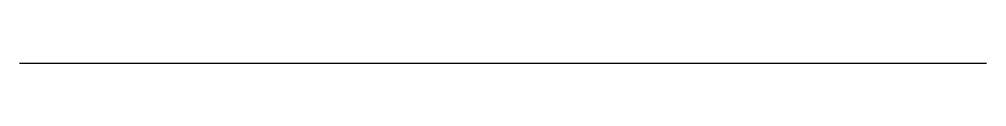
# Model space of a CAD drawing. Header units: metres. Extents: x 0 to 5, y 0 to 0.
import ezdxf

# ---------------------------------------------------------------- set-up
doc = ezdxf.new("R2010")
doc.units = ezdxf.units.M
doc.layers.add('SKETCH', color=7, linetype='Continuous')

msp = doc.modelspace()

# ---------------------------------------------------------------- linework, layer by layer
at = {"layer": 'SKETCH'}
msp.add_line((0, 0), (5, 0), dxfattribs=at)

doc.saveas('drawing.dxf')
